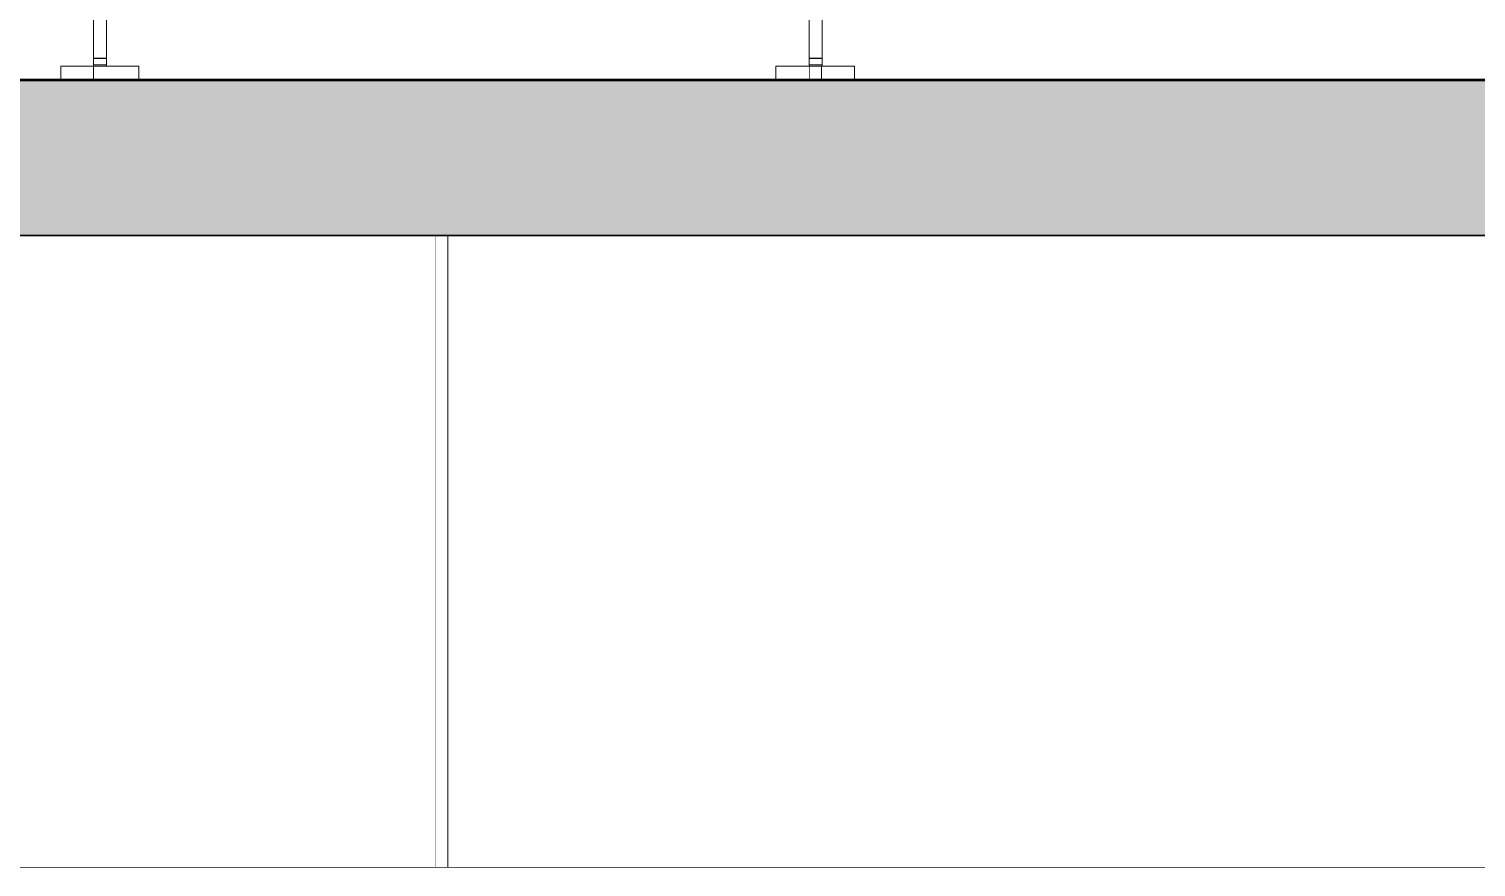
# Model space of a CAD drawing. Header units: millimetres. Extents: x -46169 to 237885, y -84465 to 18123.
# Drawn here: x 172473 to 173585, y -81558 to -80914 of the extents above; entities that cross this region are included whole.
import ezdxf

# ---------------------------------------------------------------- set-up
doc = ezdxf.new("R2010")
doc.units = ezdxf.units.MM
doc.header["$MEASUREMENT"] = 0
doc.linetypes.add('Wipeout_Contour', pattern=[1000, 0, -1000])
for name, color, linetype in [('New_A-20-M_Floor_Slab', 7, 'Continuous'), ('New_A-25-M_Curtain_Wall', 7, 'Continuous'), ('New_A-25-M_Wall_Int', 7, 'Continuous'), ('New_A-35-M_FFE_Fixed', 7, 'Continuous')]:
    doc.layers.add(name, color=color, linetype=linetype)
doc.layers.add('New_A-20-M_Floor_Slab_Pen_No__29', color=7, linetype='Continuous', lineweight=50, true_color=0x2a2a2a)
doc.layers.add('New_A-20-M_Floor_Slab_Pen_No__81', color=7, linetype='Continuous', lineweight=20, true_color=0x6a6a6a)
for name, color, linetype, lineweight in [('New_A-25-M_Curtain_Wall_Pen_No__87', 8, 'Continuous', 20), ('New_A-25-M_Wall_Int_Pen_No__87', 8, 'Continuous', 20), ('New_A-35-M_FFE_Fixed_Pen_No__1', 7, 'Continuous', 13)]:
    doc.layers.add(name, color=color, linetype=linetype, lineweight=lineweight)

# ---------------------------------------------------------------- blocks, each defined once
blk = doc.blocks.new('Section Elem_131_3', base_point=(129666.7, -84332.6))
at = {"color": 254, "linetype": 'Wipeout_Contour', "lineweight": 0, "ltscale": 33598569.1956504}
blk.add_wipeout([(165097.1, -80735.1), (165025.4, -80735.1), (165025.4, -80783.9), (165090.1, -80783.9), (165090.1, -80952.9), (165025.4, -80952.9), (165025.4, -80953.1), (176113.3, -80953.1), (176113.3, -80784.1), (176178, -80784.1), (176178, -80735.1), (176107.1, -80735.1), (176107.1, -80952.4), (176072.1, -80952.4), (176072.1, -80942.4), (176097.1, -80942.4), (176097.1, -80735.1), (175832.1, -80735.1), (175832.1, -80952.4), (175797.1, -80952.4), (175797.1, -80942.4), (175822.1, -80942.4), (175822.1, -80735.1), (175282.1, -80735.1), (175282.1, -80942.4), (175307.6, -80942.4), (175307.6, -80952.4), (175246.6, -80952.4), (175246.6, -80942.4), (175272.1, -80942.4), (175272.1, -80735.1), (174732.1, -80735.1), (174732.1, -80942.4), (174757.1, -80942.4), (174757.1, -80952.4), (174696.6, -80952.4), (174696.6, -80942.4), (174722.1, -80942.4), (174722.1, -80735.1), (174182.1, -80735.1), (174182.1, -80942.4), (174207.1, -80942.4), (174207.1, -80952.4), (174146.6, -80952.4), (174146.6, -80942.4), (174172.1, -80942.4), (174172.1, -80735.1), (173632.1, -80735.1), (173632.1, -80942.4), (173657.1, -80942.4), (173657.1, -80952.4), (173596.6, -80952.4), (173596.6, -80942.4), (173622.1, -80942.4), (173622.1, -80735.1), (173082.1, -80735.1), (173082.1, -80942.4), (173107.1, -80942.4), (173107.1, -80952.4), (173046.6, -80952.4), (173046.6, -80942.4), (173072.1, -80942.4), (173072.1, -80735.1), (172532.1, -80735.1), (172532.1, -80942.4), (172557.1, -80942.4), (172557.1, -80952.4), (172497.1, -80952.4), (172497.1, -80942.4), (172522.1, -80942.4), (172522.1, -80735.1), (171982.1, -80735.1), (171982.1, -80942.4), (172007.6, -80942.4), (172007.6, -80952.4), (171946.6, -80952.4), (171946.6, -80942.4), (171972.1, -80942.4), (171972.1, -80735.1), (171432.1, -80735.1), (171432.1, -80942.4), (171457.1, -80942.4), (171457.1, -80952.4), (171397.1, -80952.4), (171397.1, -80942.4), (171422.1, -80942.4), (171422.1, -80735.1), (170882.1, -80735.1), (170882.1, -80942.4), (170907.6, -80942.4), (170907.6, -80952.4), (170846.6, -80952.4), (170846.6, -80942.4), (170872.1, -80942.4), (170872.1, -80735.1), (170332.1, -80735.1), (170332.1, -80942.4), (170357.1, -80942.4), (170357.1, -80952.4), (170297.1, -80952.4), (170297.1, -80942.4), (170322.1, -80942.4), (170322.1, -80735.1), (169782.1, -80735.1), (169782.1, -80942.4), (169807.6, -80942.4), (169807.6, -80952.4), (169746.6, -80952.4), (169746.6, -80942.4), (169772.1, -80942.4), (169772.1, -80735.1), (169232.1, -80735.1), (169232.1, -80942.4), (169257.1, -80942.4), (169257.1, -80952.4), (169196.6, -80952.4), (169196.6, -80942.4), (169222.1, -80942.4), (169222.1, -80735.1), (168682.1, -80735.1), (168682.1, -80942.4), (168707.1, -80942.4), (168707.1, -80952.4), (168647.1, -80952.4), (168647.1, -80942.4), (168672.1, -80942.4), (168672.1, -80735.1), (168132.1, -80735.1), (168132.1, -80942.4), (168157.6, -80942.4), (168157.6, -80952.4), (168096.6, -80952.4), (168096.6, -80942.4), (168122.1, -80942.4), (168122.1, -80735.1), (167582.1, -80735.1), (167582.1, -80942.4), (167607.1, -80942.4), (167607.1, -80952.4), (167547.1, -80952.4), (167547.1, -80942.4), (167572.1, -80942.4), (167572.1, -80735.1), (167032.1, -80735.1), (167032.1, -80942.4), (167057.6, -80942.4), (167057.6, -80952.4), (166996.6, -80952.4), (166996.6, -80942.4), (167022.1, -80942.4), (167022.1, -80735.1), (166482.1, -80735.1), (166482.1, -80942.4), (166507.1, -80942.4), (166507.1, -80952.4), (166447.1, -80952.4), (166447.1, -80942.4), (166472.1, -80942.4), (166472.1, -80735.1), (165932.1, -80735.1), (165932.1, -80942.4), (165957.6, -80942.4), (165957.6, -80952.4), (165896.6, -80952.4), (165896.6, -80942.4), (165922.1, -80942.4), (165922.1, -80735.1), (165382.1, -80735.1), (165382.1, -80942.4), (165407.1, -80942.4), (165407.1, -80952.4), (165372.1, -80952.4), (165372.1, -80735.1), (165107.1, -80735.1), (165107.1, -80942.4), (165132.1, -80942.4), (165132.1, -80952.4), (165097.1, -80952.4)], dxfattribs=at).dxf.layer = 'New_A-20-M_Floor_Slab'
blk = doc.blocks.new('Section Elem_136_3', base_point=(129666.7, -84332.6))
at = {"color": 254, "linetype": 'Wipeout_Contour', "lineweight": 0, "ltscale": 764125.119659}
blk.add_wipeout([(172416.3, -81557.6), (172416.3, -81832.6), (172946.3, -81832.6), (172946.3, -81557.6)], dxfattribs=at).dxf.layer = 'New_A-25-M_Wall_Int'
at = {"color": 254, "linetype": 'Wipeout_Contour', "lineweight": 0, "ltscale": 767952.857814}
blk.add_wipeout([(173475.3, -81557.6), (173475.3, -81832.6), (174003.4, -81832.6), (174003.4, -81557.6)], dxfattribs=at).dxf.layer = 'New_A-25-M_Wall_Int'
at = {"layer": 'New_A-25-M_Wall_Int_Pen_No__87', "linetype": 'Continuous'}
for p, q in [((172416.3, -81557.6), (172946.3, -81557.6)), ((172946.3, -81557.6), (173475.3, -81557.6)), ((173475.3, -81557.6), (174003.4, -81557.6))]:
    blk.add_line(p, q, dxfattribs=at)
blk = doc.blocks.new('Section Elem_138_3', base_point=(129666.7, -84332.6))
at = {"color": 254, "linetype": 'Wipeout_Contour', "lineweight": 0, "ltscale": 764220.065998}
blk.add_wipeout([(173082.1, -80913.9), (173082.1, -80904.9), (173072.1, -80904.9), (173072.1, -80913.9)], dxfattribs=at).dxf.layer = 'New_A-35-M_FFE_Fixed'
at = {"color": 254, "linetype": 'Wipeout_Contour', "lineweight": 0, "ltscale": 764329.637945}
blk.add_wipeout([(173072.1, -80952.4), (173107.1, -80952.4), (173107.1, -80942.4), (173072.1, -80942.4)], dxfattribs=at).dxf.layer = 'New_A-35-M_FFE_Fixed'
at = {"layer": 'New_A-35-M_FFE_Fixed_Pen_No__1', "linetype": 'Continuous'}
for q in [(173107.1, -80942.4), (173081.6, -80952.4)]:
    blk.add_line((173107.1, -80952.4), q, dxfattribs=at)
at = {"color": 254, "linetype": 'Wipeout_Contour', "lineweight": 0, "ltscale": 764234.186835}
blk.add_wipeout([(173082.1, -80921.6), (173082.1, -80913.9), (173072.1, -80913.9), (173072.1, -80921.6)], dxfattribs=at).dxf.layer = 'New_A-35-M_FFE_Fixed'
at = {"color": 254, "linetype": 'Wipeout_Contour', "lineweight": 0, "ltscale": 764266.742327}
blk.add_wipeout([(173082.1, -80937.2), (173082.1, -80936.7), (173072.1, -80936.7), (173072.1, -80937.2)], dxfattribs=at).dxf.layer = 'New_A-35-M_FFE_Fixed'
at = {"color": 254, "linetype": 'Wipeout_Contour', "lineweight": 0, "ltscale": 764246.067373}
blk.add_wipeout([(173082.1, -80927.9), (173082.1, -80921.6), (173072.1, -80921.6), (173072.1, -80927.9)], dxfattribs=at).dxf.layer = 'New_A-35-M_FFE_Fixed'
at = {"color": 254, "linetype": 'Wipeout_Contour', "lineweight": 0, "ltscale": 764267.660592}
blk.add_wipeout([(173072.1, -80937.2), (173072.1, -80937.8), (173082.1, -80937.8), (173082.1, -80937.2)], dxfattribs=at).dxf.layer = 'New_A-35-M_FFE_Fixed'
at = {"color": 254, "linetype": 'Wipeout_Contour', "lineweight": 0, "ltscale": 764252.778866}
blk.add_wipeout([(173082.1, -80927.9), (173072.1, -80927.9), (173072.1, -80929.5), (173082.1, -80929.5)], dxfattribs=at).dxf.layer = 'New_A-35-M_FFE_Fixed'
at = {"color": 254, "linetype": 'Wipeout_Contour', "lineweight": 0, "ltscale": 764270.203628}
blk.add_wipeout([(173082.1, -80939.4), (173082.1, -80938.6), (173072.1, -80938.6), (173072.1, -80939.4)], dxfattribs=at).dxf.layer = 'New_A-35-M_FFE_Fixed'
at = {"color": 254, "linetype": 'Wipeout_Contour', "lineweight": 0, "ltscale": 764268.829329}
blk.add_wipeout([(173082.1, -80937.8), (173072.1, -80937.8), (173072.1, -80938.6), (173082.1, -80938.6)], dxfattribs=at).dxf.layer = 'New_A-35-M_FFE_Fixed'
at = {"color": 254, "linetype": 'Wipeout_Contour', "lineweight": 0, "ltscale": 764266.109817}
blk.add_wipeout([(173082.1, -80936.7), (173082.1, -80936.5), (173072.1, -80936.5), (173072.1, -80936.7)], dxfattribs=at).dxf.layer = 'New_A-35-M_FFE_Fixed'
at = {"color": 254, "linetype": 'Wipeout_Contour', "lineweight": 0, "ltscale": 764271.730681}
blk.add_wipeout([(173082.1, -80940.4), (173082.1, -80939.4), (173072.1, -80939.4), (173072.1, -80940.4)], dxfattribs=at).dxf.layer = 'New_A-35-M_FFE_Fixed'
at = {"color": 254, "linetype": 'Wipeout_Contour', "lineweight": 0, "ltscale": 764275.025508}
blk.add_wipeout([(173082.1, -80941.4), (173072.1, -80941.4), (173072.1, -80942.4), (173082.1, -80942.4)], dxfattribs=at).dxf.layer = 'New_A-35-M_FFE_Fixed'
at = {"color": 254, "linetype": 'Wipeout_Contour', "lineweight": 0, "ltscale": 764273.351807}
blk.add_wipeout([(173082.1, -80941.4), (173082.1, -80940.4), (173072.1, -80940.4), (173072.1, -80941.4)], dxfattribs=at).dxf.layer = 'New_A-35-M_FFE_Fixed'
at = {"layer": 'New_A-35-M_FFE_Fixed_Pen_No__1', "linetype": 'Continuous'}
for p, q in [((173072.1, -80952.4), (173072.1, -80942.4)), ((173107.1, -80942.4), (173081.6, -80942.4))]:
    blk.add_line(p, q, dxfattribs=at)
at = {"color": 254, "linetype": 'Wipeout_Contour', "lineweight": 0, "ltscale": 764264.893685}
blk.add_wipeout([(173072.1, -80935.4), (173072.1, -80936.4), (173082.1, -80936.4), (173082.1, -80935.4)], dxfattribs=at).dxf.layer = 'New_A-35-M_FFE_Fixed'
at = {"color": 254, "linetype": 'Wipeout_Contour', "lineweight": 0, "ltscale": 764265.787368}
blk.add_wipeout([(173082.1, -80936.5), (173082.1, -80936.4), (173072.1, -80936.4), (173072.1, -80936.5)], dxfattribs=at).dxf.layer = 'New_A-35-M_FFE_Fixed'
at = {"color": 254, "linetype": 'Wipeout_Contour', "lineweight": 0, "ltscale": 764261.67053}
blk.add_wipeout([(173082.1, -80932.6), (173072.1, -80932.6), (173072.1, -80935.4), (173082.1, -80935.4)], dxfattribs=at).dxf.layer = 'New_A-35-M_FFE_Fixed'
blk = doc.blocks.new('Section Elem_143_3', base_point=(129666.7, -84332.6))
at = {"color": 254, "linetype": 'Wipeout_Contour', "lineweight": 0, "ltscale": 762227.650878}
blk.add_wipeout([(172522.1, -80913.9), (172532.1, -80913.9), (172532.1, -80904.9), (172522.1, -80904.9)], dxfattribs=at).dxf.layer = 'New_A-35-M_FFE_Fixed'
at = {"color": 254, "linetype": 'Wipeout_Contour', "lineweight": 0, "ltscale": 762228.728155}
blk.add_wipeout([(172497.1, -80952.4), (172522.1, -80952.4), (172522.1, -80942.4), (172497.1, -80942.4)], dxfattribs=at).dxf.layer = 'New_A-35-M_FFE_Fixed'
at = {"layer": 'New_A-35-M_FFE_Fixed_Pen_No__1', "linetype": 'Continuous'}
for q in [(172497.1, -80942.4), (172522.1, -80952.4)]:
    blk.add_line((172497.1, -80952.4), q, dxfattribs=at)
at = {"color": 254, "linetype": 'Wipeout_Contour', "lineweight": 0, "ltscale": 762241.808625}
blk.add_wipeout([(172522.1, -80921.6), (172532.1, -80921.6), (172532.1, -80913.9), (172522.1, -80913.9)], dxfattribs=at).dxf.layer = 'New_A-35-M_FFE_Fixed'
at = {"color": 254, "linetype": 'Wipeout_Contour', "lineweight": 0, "ltscale": 762253.720217}
blk.add_wipeout([(172522.1, -80927.9), (172532.1, -80927.9), (172532.1, -80921.6), (172522.1, -80921.6)], dxfattribs=at).dxf.layer = 'New_A-35-M_FFE_Fixed'
at = {"color": 254, "linetype": 'Wipeout_Contour', "lineweight": 0, "ltscale": 762263.004452}
blk.add_wipeout([(172522.1, -80927.9), (172522.1, -80932.6), (172532.1, -80932.6), (172532.1, -80927.9)], dxfattribs=at).dxf.layer = 'New_A-35-M_FFE_Fixed'
at = {"color": 254, "linetype": 'Wipeout_Contour', "lineweight": 0, "ltscale": 762274.449208}
blk.add_wipeout([(172522.1, -80937.2), (172532.1, -80937.2), (172532.1, -80936.7), (172522.1, -80936.7)], dxfattribs=at).dxf.layer = 'New_A-35-M_FFE_Fixed'
at = {"color": 254, "linetype": 'Wipeout_Contour', "lineweight": 0, "ltscale": 762275.271578}
blk.add_wipeout([(172532.1, -80937.7), (172532.1, -80937.2), (172522.1, -80937.2), (172522.1, -80937.7)], dxfattribs=at).dxf.layer = 'New_A-35-M_FFE_Fixed'
at = {"color": 254, "linetype": 'Wipeout_Contour', "lineweight": 0, "ltscale": 762277.919557}
blk.add_wipeout([(172522.1, -80939.4), (172532.1, -80939.4), (172532.1, -80938.6), (172522.1, -80938.6)], dxfattribs=at).dxf.layer = 'New_A-35-M_FFE_Fixed'
at = {"color": 254, "linetype": 'Wipeout_Contour', "lineweight": 0, "ltscale": 762276.541665}
blk.add_wipeout([(172522.1, -80937.8), (172522.1, -80938.6), (172532.1, -80938.6), (172532.1, -80937.8)], dxfattribs=at).dxf.layer = 'New_A-35-M_FFE_Fixed'
at = {"color": 254, "linetype": 'Wipeout_Contour', "lineweight": 0, "ltscale": 762273.815046}
blk.add_wipeout([(172522.1, -80936.7), (172532.1, -80936.7), (172532.1, -80936.5), (172522.1, -80936.5)], dxfattribs=at).dxf.layer = 'New_A-35-M_FFE_Fixed'
at = {"color": 254, "linetype": 'Wipeout_Contour', "lineweight": 0, "ltscale": 762279.450601}
blk.add_wipeout([(172522.1, -80940.4), (172532.1, -80940.4), (172532.1, -80939.4), (172522.1, -80939.4)], dxfattribs=at).dxf.layer = 'New_A-35-M_FFE_Fixed'
at = {"color": 254, "linetype": 'Wipeout_Contour', "lineweight": 0, "ltscale": 762282.754038}
blk.add_wipeout([(172522.1, -80941.4), (172522.1, -80942.4), (172532.1, -80942.4), (172532.1, -80941.4)], dxfattribs=at).dxf.layer = 'New_A-35-M_FFE_Fixed'
at = {"color": 254, "linetype": 'Wipeout_Contour', "lineweight": 0, "ltscale": 762281.075964}
blk.add_wipeout([(172522.1, -80941.4), (172532.1, -80941.4), (172532.1, -80940.4), (172522.1, -80940.4)], dxfattribs=at).dxf.layer = 'New_A-35-M_FFE_Fixed'
at = {"layer": 'New_A-35-M_FFE_Fixed_Pen_No__1', "linetype": 'Continuous'}
for p, q in [((172497.1, -80942.4), (172522.1, -80942.4)), ((172532.1, -80952.4), (172532.1, -80942.4))]:
    blk.add_line(p, q, dxfattribs=at)
at = {"color": 254, "linetype": 'Wipeout_Contour', "lineweight": 0, "ltscale": 762272.595735}
blk.add_wipeout([(172522.1, -80935.4), (172522.1, -80936.4), (172532.1, -80936.4), (172532.1, -80935.4)], dxfattribs=at).dxf.layer = 'New_A-35-M_FFE_Fixed'
at = {"color": 254, "linetype": 'Wipeout_Contour', "lineweight": 0, "ltscale": 762273.491754}
blk.add_wipeout([(172522.1, -80936.5), (172532.1, -80936.5), (172532.1, -80936.4), (172522.1, -80936.4)], dxfattribs=at).dxf.layer = 'New_A-35-M_FFE_Fixed'
at = {"color": 254, "linetype": 'Wipeout_Contour', "lineweight": 0, "ltscale": 762269.364156}
blk.add_wipeout([(172522.1, -80932.6), (172522.1, -80935.4), (172532.1, -80935.4), (172532.1, -80932.6)], dxfattribs=at).dxf.layer = 'New_A-35-M_FFE_Fixed'
blk = doc.blocks.new('Section Elem_144_3', base_point=(129666.7, -84332.6))
at = {"layer": 'New_A-35-M_FFE_Fixed_Pen_No__1', "linetype": 'Continuous'}
for p, q in [((172522.1, -80913.9), (172522.1, -80904.9)), ((172532.1, -80913.9), (172532.1, -80904.9)), ((173072.1, -80913.9), (173072.1, -80904.9)), ((173082.1, -80913.9), (173082.1, -80904.9)), ((172522.1, -80921.6), (172522.1, -80913.9)), ((172532.1, -80921.6), (172532.1, -80913.9)), ((173072.1, -80921.6), (173072.1, -80913.9)), ((173082.1, -80921.6), (173082.1, -80913.9)), ((172522.1, -80927.9), (172522.1, -80921.6)), ((172532.1, -80927.9), (172532.1, -80921.6)), ((173081.6, -80952.4), (173081.6, -80942.4)), ((173082.1, -80939.4), (173082.1, -80938.6)), ((173082.1, -80940.4), (173082.1, -80939.4)), ((173082.1, -80941.4), (173082.1, -80940.4)), ((173082.1, -80942.4), (173082.1, -80941.4))]:
    blk.add_line(p, q, dxfattribs=at)
at = {"color": 254, "linetype": 'Wipeout_Contour', "lineweight": 0, "ltscale": 764256.711104}
blk.add_wipeout([(173082.1, -80932.6), (173082.1, -80929.5), (173072.1, -80929.5), (173072.1, -80932.6)], dxfattribs=at).dxf.layer = 'New_A-35-M_FFE_Fixed'
at = {"color": 254, "linetype": 'Wipeout_Contour', "lineweight": 0, "ltscale": 762337.365141}
blk.add_wipeout([(172522.1, -80952.4), (172557.1, -80952.4), (172557.1, -80942.4), (172522.1, -80942.4)], dxfattribs=at).dxf.layer = 'New_A-35-M_FFE_Fixed'
at = {"color": 254, "linetype": 'Wipeout_Contour', "lineweight": 0, "ltscale": 764220.032562}
blk.add_wipeout([(173046.6, -80952.4), (173072.1, -80952.4), (173072.1, -80942.4), (173046.6, -80942.4)], dxfattribs=at).dxf.layer = 'New_A-35-M_FFE_Fixed'
at = {"layer": 'New_A-35-M_FFE_Fixed_Pen_No__1', "linetype": 'Continuous'}
for p, q in [((173072.1, -80927.9), (173072.1, -80921.6)), ((173072.1, -80932.6), (173072.1, -80927.9)), ((173082.1, -80927.9), (173082.1, -80921.6)), ((173082.1, -80932.6), (173082.1, -80927.9)), ((172557.1, -80952.4), (172557.1, -80942.4)), ((173046.6, -80942.4), (173081.6, -80942.4)), ((173046.6, -80952.4), (173046.6, -80942.4)), ((173072.1, -80935.4), (173072.1, -80932.6)), ((173072.1, -80936.4), (173072.1, -80935.4)), ((173082.1, -80936.4), (173072.1, -80936.4)), ((173072.1, -80936.5), (173072.1, -80936.4)), ((173072.1, -80936.7), (173072.1, -80936.5)), ((173072.1, -80937.2), (173072.1, -80936.7)), ((173072.1, -80937.8), (173072.1, -80937.2)), ((173072.1, -80938.6), (173072.1, -80937.8)), ((173072.1, -80939.4), (173072.1, -80938.6)), ((173072.1, -80940.4), (173072.1, -80939.4)), ((173072.1, -80941.4), (173072.1, -80940.4)), ((173082.1, -80941.4), (173072.1, -80941.4)), ((173072.1, -80942.4), (173072.1, -80941.4)), ((173082.1, -80935.4), (173082.1, -80932.6)), ((173082.1, -80936.4), (173082.1, -80935.4)), ((173082.1, -80936.5), (173082.1, -80936.4)), ((173082.1, -80936.7), (173082.1, -80936.5)), ((173082.1, -80937.2), (173082.1, -80936.7)), ((173082.1, -80937.8), (173082.1, -80937.2)), ((173082.1, -80938.6), (173082.1, -80937.8)), ((172557.1, -80952.4), (172522.1, -80952.4)), ((173046.6, -80952.4), (173081.6, -80952.4))]:
    blk.add_line(p, q, dxfattribs=at)
at = {"color": 254, "linetype": 'Wipeout_Contour', "lineweight": 0, "ltscale": 762275.799999}
blk.add_wipeout([(172522.1, -80937.8), (172532.1, -80937.8), (172532.1, -80937.7), (172522.1, -80937.7)], dxfattribs=at).dxf.layer = 'New_A-35-M_FFE_Fixed'
at = {"layer": 'New_A-35-M_FFE_Fixed_Pen_No__1', "linetype": 'Continuous'}
for p, q in [((172522.1, -80932.6), (172522.1, -80927.9)), ((172532.1, -80932.6), (172532.1, -80927.9)), ((172522.1, -80935.4), (172522.1, -80932.6)), ((172522.1, -80936.4), (172522.1, -80935.4)), ((172532.1, -80936.4), (172522.1, -80936.4)), ((172522.1, -80936.5), (172522.1, -80936.4)), ((172522.1, -80936.7), (172522.1, -80936.5)), ((172522.1, -80937.2), (172522.1, -80936.7)), ((172522.1, -80937.8), (172522.1, -80937.2)), ((172522.1, -80938.6), (172522.1, -80937.8)), ((172522.1, -80939.4), (172522.1, -80938.6)), ((172522.1, -80940.4), (172522.1, -80939.4)), ((172522.1, -80941.4), (172522.1, -80940.4)), ((172532.1, -80941.4), (172522.1, -80941.4)), ((172522.1, -80942.4), (172522.1, -80941.4)), ((172522.1, -80952.4), (172522.1, -80942.4)), ((172557.1, -80942.4), (172522.1, -80942.4)), ((172532.1, -80935.4), (172532.1, -80932.6)), ((172532.1, -80936.4), (172532.1, -80935.4)), ((172532.1, -80936.5), (172532.1, -80936.4)), ((172532.1, -80936.7), (172532.1, -80936.5)), ((172532.1, -80937.2), (172532.1, -80936.7)), ((172532.1, -80937.8), (172532.1, -80937.2)), ((172532.1, -80938.6), (172532.1, -80937.8)), ((172532.1, -80939.4), (172532.1, -80938.6)), ((172532.1, -80940.4), (172532.1, -80939.4)), ((172532.1, -80941.4), (172532.1, -80940.4)), ((172532.1, -80942.4), (172532.1, -80941.4))]:
    blk.add_line(p, q, dxfattribs=at)
blk = doc.blocks.new('Section Elem_176_3', base_point=(129666.7, -84332.6))
at = {"layer": 'New_A-20-M_Floor_Slab_Pen_No__81', "linetype": 'Continuous', "lineweight": 0, "true_color": 0x353535}
blk.add_hatch(color=250, dxfattribs=at).paths.add_polyline_path([(175986.3, -81073.1), (175986.3, -80953.1), (165217.1, -80953.1), (165217.1, -81073.1)])
at = {"layer": 'New_A-20-M_Floor_Slab_Pen_No__29', "linetype": 'Continuous'}
for p, q in [((175986.3, -80953.1), (165217.1, -80953.1)), ((175986.3, -81073.1), (165217.1, -81073.1))]:
    blk.add_line(p, q, dxfattribs=at)
blk = doc.blocks.new('Section Elem_210_3', base_point=(129666.7, -84332.6))
at = {"color": 254, "linetype": 'Wipeout_Contour', "lineweight": 0, "ltscale": 763888.29282}
blk.add_wipeout([(172794.6, -81557.6), (172795.3, -81557.6), (172795.3, -81073.1), (172794.6, -81073.1)], dxfattribs=at).dxf.layer = 'New_A-25-M_Curtain_Wall'
at = {"color": 254, "linetype": 'Wipeout_Contour', "lineweight": 0, "ltscale": 763868.864114}
blk.add_wipeout([(172784.6, -81557.6), (172794.6, -81557.6), (172794.6, -81073.1), (172784.6, -81073.1)], dxfattribs=at).dxf.layer = 'New_A-25-M_Curtain_Wall'
at = {"layer": 'New_A-25-M_Curtain_Wall_Pen_No__87', "linetype": 'Continuous'}
for p, q in [((172784.6, -81557.6), (172784.6, -81073.1)), ((172794.6, -81557.6), (172794.6, -81073.1))]:
    blk.add_line(p, q, dxfattribs=at)
blk = doc.blocks.new('Section Elem_229_3', base_point=(129666.7, -84332.6))
at = {"color": 254, "linetype": 'Wipeout_Contour', "lineweight": 0, "ltscale": 765663.76074}
blk.add_wipeout([(172795.3, -81073.1), (172795.3, -81557.6), (173775.2, -81557.6), (173775.2, -81073.1)], dxfattribs=at).dxf.layer = 'New_A-25-M_Curtain_Wall'
blk = doc.blocks.new('Section Elem_231_3', base_point=(129666.7, -84332.6))
at = {"color": 254, "linetype": 'Wipeout_Contour', "lineweight": 0, "ltscale": 762073.102174}
blk.add_wipeout([(171801.7, -81073.1), (171801.7, -81557.6), (172784.6, -81557.6), (172784.6, -81073.1)], dxfattribs=at).dxf.layer = 'New_A-25-M_Curtain_Wall'

msp = doc.modelspace()

# ---------------------------------------------------------------- block references
at = {"layer": 'New_A-20-M_Floor_Slab'}
msp.add_blockref('Section Elem_131_3', (129666.7, -84332.6), dxfattribs=at)
at = {"layer": 'New_A-25-M_Wall_Int'}
msp.add_blockref('Section Elem_136_3', (129666.7, -84332.6), dxfattribs=at)

# ---------------------------------------------------------------- next in the draw order: block references
at = {"layer": 'New_A-35-M_FFE_Fixed'}
for name in ['Section Elem_143_3', 'Section Elem_138_3']:
    msp.add_blockref(name, (129666.7, -84332.6), dxfattribs=at)

# ---------------------------------------------------------------- next in the draw order: block references
msp.add_blockref('Section Elem_144_3', (129666.7, -84332.6), dxfattribs=at)

# ---------------------------------------------------------------- next in the draw order: block references
at = {"layer": 'New_A-20-M_Floor_Slab'}
msp.add_blockref('Section Elem_176_3', (129666.7, -84332.6), dxfattribs=at)

# ---------------------------------------------------------------- next in the draw order: block references
at = {"layer": 'New_A-25-M_Curtain_Wall'}
msp.add_blockref('Section Elem_210_3', (129666.7, -84332.6), dxfattribs=at)

# ---------------------------------------------------------------- next in the draw order: block references
for name in ['Section Elem_231_3', 'Section Elem_229_3']:
    msp.add_blockref(name, (129666.7, -84332.6), dxfattribs=at)

doc.saveas('drawing.dxf')
